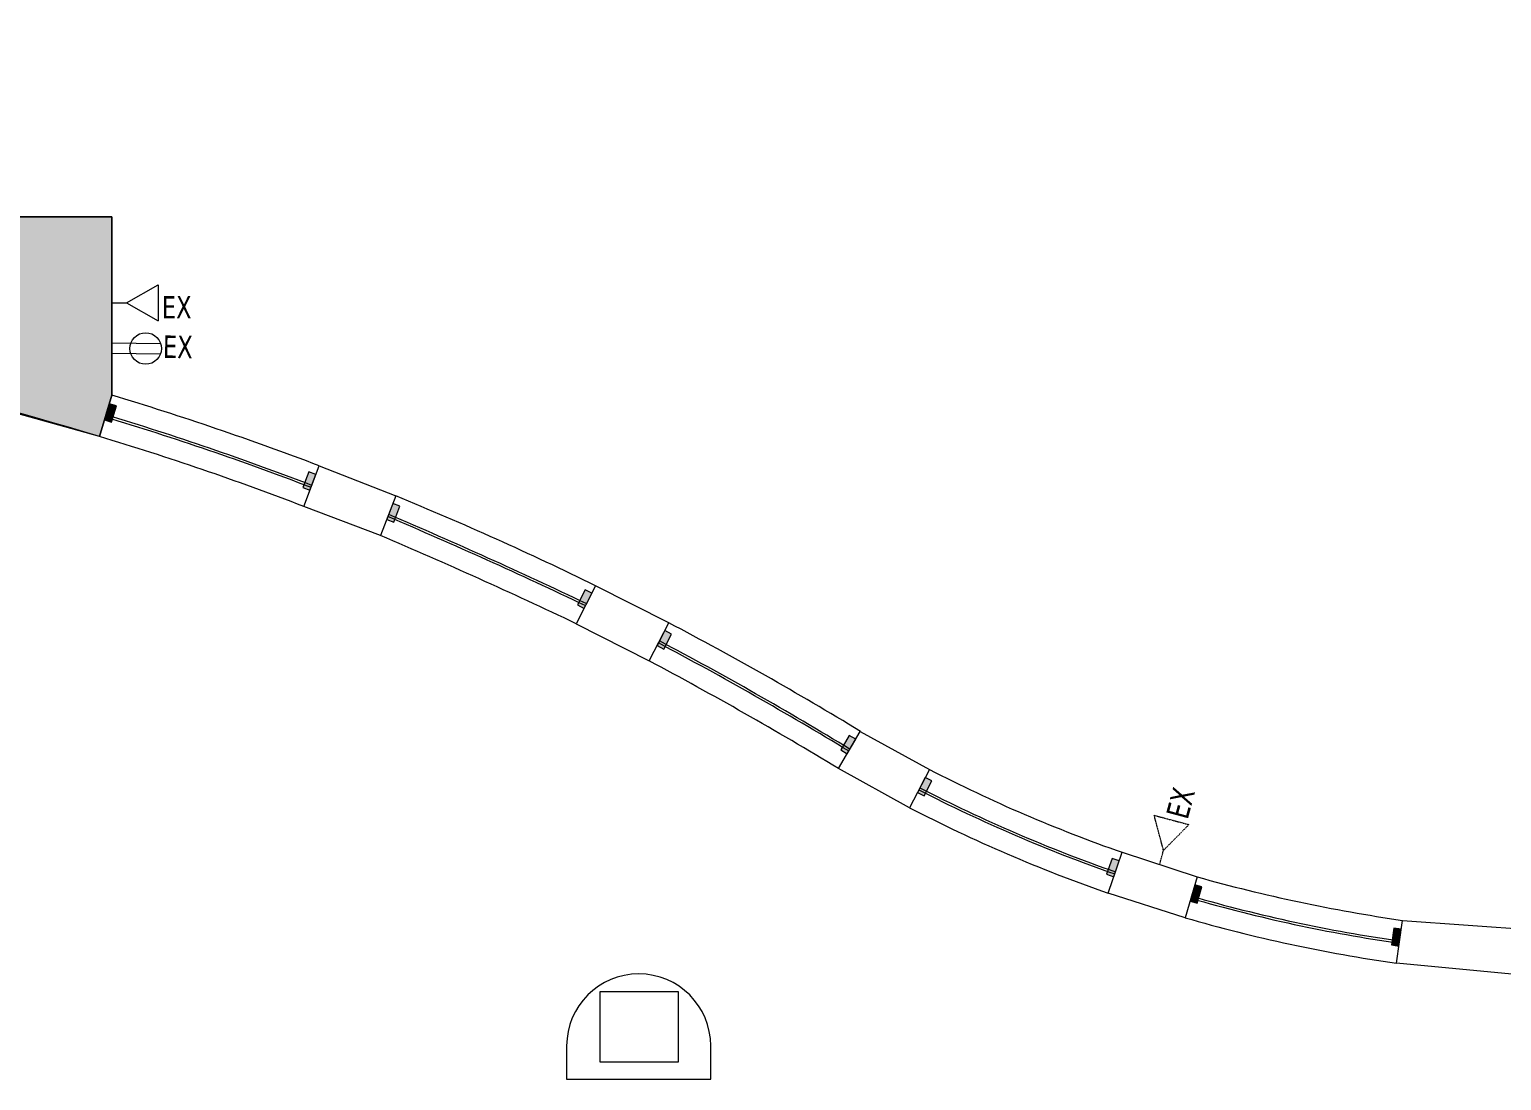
# Model space of a CAD drawing. Header units: inches. Extents: x 41 to 2137, y -595 to 378.
# Drawn here: x 524.2 to 1014.5, y -594.7 to -244.8 of the extents above; entities that cross this region are included whole.
import ezdxf

# ---------------------------------------------------------------- set-up
doc = ezdxf.new("R2010")
doc.units = ezdxf.units.IN
doc.header["$MEASUREMENT"] = 0
doc.linetypes.add('Demolished 3_128_', pattern=[0.046875, 0.023437, -0.023437])
for name, color, linetype, lineweight in [('A-ANNO-NOTE', 131, 'Continuous', 13), ('A-DETL', 90, 'Continuous', 9), ('A-DETL-GENF', 92, 'Continuous', 9), ('A-EXIST-GLAZ', 250, 'Continuous', 9), ('A-WALL', 113, 'Continuous', 13), ('EXTWINDOWS', 250, 'Continuous', 9), ('new block- skin dc_dwg', 8, 'Continuous', 9), ('S-EXIST-COLS', 250, 'Continuous', 9)]:
    doc.layers.add(name, color=color, linetype=linetype, lineweight=lineweight)
doc.styles.add('Tahoma', font='tahoma.ttf', dxfattribs={"width": 0.85, "height": 7.5})

# ---------------------------------------------------------------- blocks, each defined once
blk = doc.blocks.new('new block- skin dc_dwg-1925045-New Construction - Demolition Plan')
at = {"layer": 'EXTWINDOWS'}
for points in [[(1777.47, 974.25), (1779.1, 979.63), (1776.71, 980.36), (1775.08, 974.97)], [(1843.56, 951.54), (1845.55, 956.8), (1843.22, 957.69), (1841.22, 952.43)], [(1871.45, 940.96), (1873.46, 946.21), (1871.13, 947.11), (1869.11, 941.86)], [(1934.84, 912.25), (1937.39, 917.26), (1935.17, 918.4), (1932.61, 913.38)], [(1961.36, 898.71), (1963.96, 903.69), (1961.75, 904.85), (1959.14, 899.86)], [(2022.51, 863.86), (2025.35, 868.72), (2023.19, 869.98), (2020.35, 865.12)], [(2048.12, 849.85), (2050.7, 854.85), (2048.47, 855.99), (2045.89, 850.99)], [(2111.24, 822.91), (2113.1, 828.22), (2110.73, 829.04), (2108.88, 823.73)], [(2139.08, 814.1), (2140.64, 819.5), (2138.24, 820.2), (2136.67, 814.8)], [(2206.21, 799.84), (2207.01, 805.41), (2204.53, 805.76), (2203.74, 800.2)]]:
    blk.add_hatch(color=256, dxfattribs=at).paths.add_polyline_path(points, flags=0)
at = {"layer": 'A-EXIST-GLAZ'}
for centre, radius, start, end in [((1489.66, 28.93), 989.16, 69.01258, 73.21169), ((1489.66, 28.93), 989.91, 69.01258, 73.21169), ((1214.89, -598.14), 1674.2, 64.51461, 66.98327), ((1214.89, -598.14), 1674.95, 64.51461, 66.98327), ((1373.97, -203.81), 1250.21, 58.71987, 62.06732), ((1373.97, -203.81), 1250.96, 58.71987, 62.06732), ((2277.2, 1299.14), 503.32, 242.6998, 250.7875), ((2277.2, 1299.14), 502.57, 242.6998, 250.7875), ((2277.18, 1299.09), 503.27, 253.8216, 261.9101), ((2277.18, 1299.09), 502.52, 253.8216, 261.9101)]:
    blk.add_arc(centre, radius, start, end, dxfattribs=at)
at = {"layer": 'A-WALL', "color": 250, "lineweight": 9}
blk.add_line((2207.43, 808.38), (2275.18, 803.59), dxfattribs=at)
at = {"layer": 'A-WALL', "color": 250, "lineweight": 9, "flags": 128}
for points in [[(1727.18, 1042.62), (1777.58, 1042.62), (1777.58, 983.23), (1773.41, 969.47), (1727.18, 982.34)], [(1846.65, 959.7), (1872.11, 949.67), (1867.05, 936.49), (1841.52, 946.17)], [(1938.67, 919.77), (1932.23, 907.12), (1956.48, 894.77), (1963.08, 907.4)], [(2026.86, 871.3), (2049.85, 858.66), (2043.26, 845.88), (2019.6, 858.9)], [(2114.08, 831.05), (2139.01, 822.85), (2135.07, 809.27), (2109.35, 817.48)]]:
    blk.add_lwpolyline(points, close=True, dxfattribs=at)
blk.add_lwpolyline([(2279.18, 803.45), (2301.18, 803.45), (2301.18, 755.63), (2253.18, 755.08), (2253.18, 789.64), (2205.41, 794.15), (2207.43, 808.38)], dxfattribs=at)
at = {"layer": 'A-WALL', "color": 250, "lineweight": 9}
for centre, radius, start, end in [((1467.06, -41.29), 1070.54, 69.2324, 73.13834), ((1489.66, 28.93), 982.41, 69.01258, 73.21169), ((1467.08, -41.21), 1070.46, 63.86094, 67.76715), ((1214.89, -598.14), 1667.45, 64.51983, 66.97631), ((1438.31, -94.2), 1130.75, 58.63437, 62.34844), ((1373.97, -203.81), 1243.46, 58.71987, 62.0658), ((2277.2, 1299.14), 495.7, 242.6997, 250.7874), ((2277.2, 1299.14), 510.07, 242.6998, 250.7875), ((2286.25, 1349.98), 547.3, 254.3934, 261.7192), ((2277.18, 1299.09), 510.02, 253.8216, 261.9101)]:
    blk.add_arc(centre, radius, start, end, dxfattribs=at)
at = {"layer": 'EXTWINDOWS'}
for p, q in [((1776.71, 980.36), (1775.08, 974.97)), ((1779.1, 979.63), (1776.71, 980.36)), ((1777.47, 974.25), (1779.1, 979.63)), ((1775.08, 974.97), (1777.47, 974.25)), ((1843.22, 957.69), (1841.22, 952.43)), ((1845.55, 956.8), (1843.22, 957.69)), ((1843.56, 951.54), (1845.55, 956.8)), ((1841.22, 952.43), (1843.56, 951.54)), ((1871.13, 947.11), (1869.11, 941.86)), ((1873.46, 946.21), (1871.13, 947.11)), ((1869.11, 941.86), (1871.45, 940.96)), ((1871.45, 940.96), (1873.46, 946.21)), ((1935.17, 918.4), (1932.61, 913.38)), ((1934.84, 912.25), (1937.39, 917.26)), ((1937.39, 917.26), (1935.17, 918.4)), ((1932.61, 913.38), (1934.84, 912.25)), ((1961.75, 904.85), (1959.14, 899.86)), ((1961.36, 898.71), (1963.96, 903.69)), ((1963.96, 903.69), (1961.75, 904.85)), ((1959.14, 899.86), (1961.36, 898.71)), ((2023.19, 869.98), (2020.35, 865.12)), ((2022.51, 863.86), (2025.35, 868.72)), ((2025.35, 868.72), (2023.19, 869.98)), ((2020.35, 865.12), (2022.51, 863.86)), ((2048.47, 855.99), (2045.89, 850.99)), ((2048.12, 849.85), (2050.7, 854.85)), ((2050.7, 854.85), (2048.47, 855.99)), ((2045.89, 850.99), (2048.12, 849.85)), ((2110.73, 829.04), (2108.88, 823.73)), ((2113.1, 828.22), (2110.73, 829.04)), ((2108.88, 823.73), (2111.24, 822.91)), ((2111.24, 822.91), (2113.1, 828.22)), ((2138.24, 820.2), (2136.67, 814.8)), ((2140.64, 819.5), (2138.24, 820.2)), ((2139.08, 814.1), (2140.64, 819.5)), ((2136.67, 814.8), (2139.08, 814.1)), ((2204.53, 805.76), (2203.74, 800.2)), ((2207.01, 805.41), (2204.53, 805.76)), ((2206.21, 799.84), (2207.01, 805.41)), ((2203.74, 800.2), (2206.21, 799.84))]:
    blk.add_line(p, q, dxfattribs=at)
at = {"layer": 'S-EXIST-COLS', "flags": 128}
blk.add_lwpolyline([(1940.17, 761.24), (1940.17, 784.74), (1966.17, 784.74), (1966.17, 761.24)], close=True, dxfattribs=at)
blk.add_lwpolyline([(1929.05, 766.58), (1929.05, 755.58), (1977.05, 755.58), (1977.05, 766.58)], dxfattribs=at)
at = {"layer": 'S-EXIST-COLS'}
for start in [360, 0]:
    blk.add_arc((1953.05, 766.58), 24, start, 180, dxfattribs=at)

msp = doc.modelspace()

# ---------------------------------------------------------------- hatches: boundary and pattern name
at = {"layer": 'A-DETL-GENF'}
h = msp.add_hatch(color=9, dxfattribs=at)
h.paths.add_polyline_path([(547.5, -380.32), (551.67, -366.56), (551.67, -307.17), (451.42, -307.17), (451.42, -95.21), (332.31, -95.21), (332.31, -21.59), (339.99, -21.59), (339.99, -89.21), (547.59, -89.21), (547.59, 373.07), (426.43, 373.07), (426.43, 359.53), (408.2, 359.53), (408.2, 228.53), (453.61, 228.53), (490.67, 277.77), (493.49, 275.65), (455.35, 225.03), (408.2, 225.03), (408.2, 29.79), (384.2, 29.79), (384.2, 38.29), (341.2, 38.29), (341.2, 29.79), (317.2, 29.79), (317.2, 41.79), (404.7, 41.79), (404.7, 137.79), (384.2, 137.79), (384.2, 142), (341.2, 142), (341.2, 137.79), (320.06, 137.79), (320.06, 110.79), (306.31, 110.79), (306.31, 176.79), (320.06, 176.79), (320.06, 149.79), (341.2, 149.79), (341.2, 145.29), (384.2, 145.29), (384.2, 149.79), (404.7, 149.79), (404.7, 245.91), (320.06, 245.91), (320.06, 218.79), (306.31, 218.79), (306.31, 278.79), (320.06, 278.79), (320.06, 249.19), (404.7, 249.19), (404.7, 349.79), (320.06, 349.79), (320.06, 320.79), (306.31, 320.79), (306.31, 373.07), (191.97, 373.07), (191.97, -319.17), (379.26, -319.17), (379.26, -343.99), (400.59, -347.02), (421.84, -350.49), (443.03, -354.39), (464.12, -358.72), (485.13, -363.48), (506.03, -368.67), (526.83, -374.28)], flags=0)
h.paths.add_polyline_path([(313.49, -21.59), (306.31, -21.59), (306.31, 68.79), (313.49, 68.79), (313.49, 29.79)], flags=0)
h.paths.add_polyline_path([(420.96, 363.03), (420.96, 373.07), (318.96, 373.07), (318.96, 363.03), (408.2, 363.03)], flags=0)

# ---------------------------------------------------------------- linework, layer by layer
at = {"layer": 'A-ANNO-NOTE', "lineweight": 20}
for p, q in [((556.59, -335.88), (567.05, -329.88)), ((567.05, -329.88), (567.05, -341.88)), ((551.67, -335.88), (556.59, -335.88)), ((556.59, -335.88), (567.05, -341.88)), ((551.64, -352.62), (567.84, -352.87)), ((551.7, -349.14), (567.89, -349.39))]:
    msp.add_line(p, q, dxfattribs=at)
at = {"layer": 'A-ANNO-NOTE', "color": 250, "linetype": 'Demolished 3_128_', "lineweight": 9}
for p, q in [((898.82, -506.43), (910.41, -509.53)), ((901.91, -518.08), (898.82, -506.43)), ((901.91, -518.08), (910.41, -509.53)), ((900.64, -522.84), (901.91, -518.08))]:
    msp.add_line(p, q, dxfattribs=at)
at = {"layer": 'A-ANNO-NOTE', "lineweight": 20}
msp.add_circle((562.92, -351.05), 5.25, dxfattribs=at)
at = {"layer": 'A-DETL', "lineweight": 13}
for p, q in [((551.67, -307.17), (451.42, -307.17)), ((551.67, -366.56), (551.67, -307.17)), ((547.5, -380.32), (551.67, -366.56))]:
    msp.add_line(p, q, dxfattribs=at)
msp.add_arc((241.21, -1390.9), 1055.98, 73.13867, 82.48778, dxfattribs=at)

# ---------------------------------------------------------------- block references
at = {"layer": 'new block- skin dc_dwg', "color": 250}
msp.add_blockref('new block- skin dc_dwg-1925045-New Construction - Demolition Plan', (-1225.91, -1349.79), dxfattribs=at)

# ---------------------------------------------------------------- texts
at = {"layer": 'A-ANNO-NOTE', "lineweight": 9, "insert": (568.3, -333.55), "char_height": 7.5, "width": 11.8387, "attachment_point": 1, "line_spacing_factor": 0.994306, "style": 'Tahoma'}
msp.add_mtext('EX', dxfattribs=at)
at = {"layer": 'A-ANNO-NOTE', "lineweight": 9, "insert": (568.74, -346.68), "char_height": 7.5, "width": 11.8387, "attachment_point": 1, "rotation": 359.1128, "line_spacing_factor": 0.994306, "style": 'Tahoma'}
msp.add_mtext('EX', dxfattribs=at)
at = {"layer": 'A-ANNO-NOTE', "color": 7, "linetype": 'Demolished 3_128_', "lineweight": 9, "insert": (902.68, -506.17), "char_height": 7.5, "width": 11.8387, "attachment_point": 1, "rotation": 75, "line_spacing_factor": 0.994306, "style": 'Tahoma'}
msp.add_mtext('EX', dxfattribs=at)

doc.saveas('drawing.dxf')
